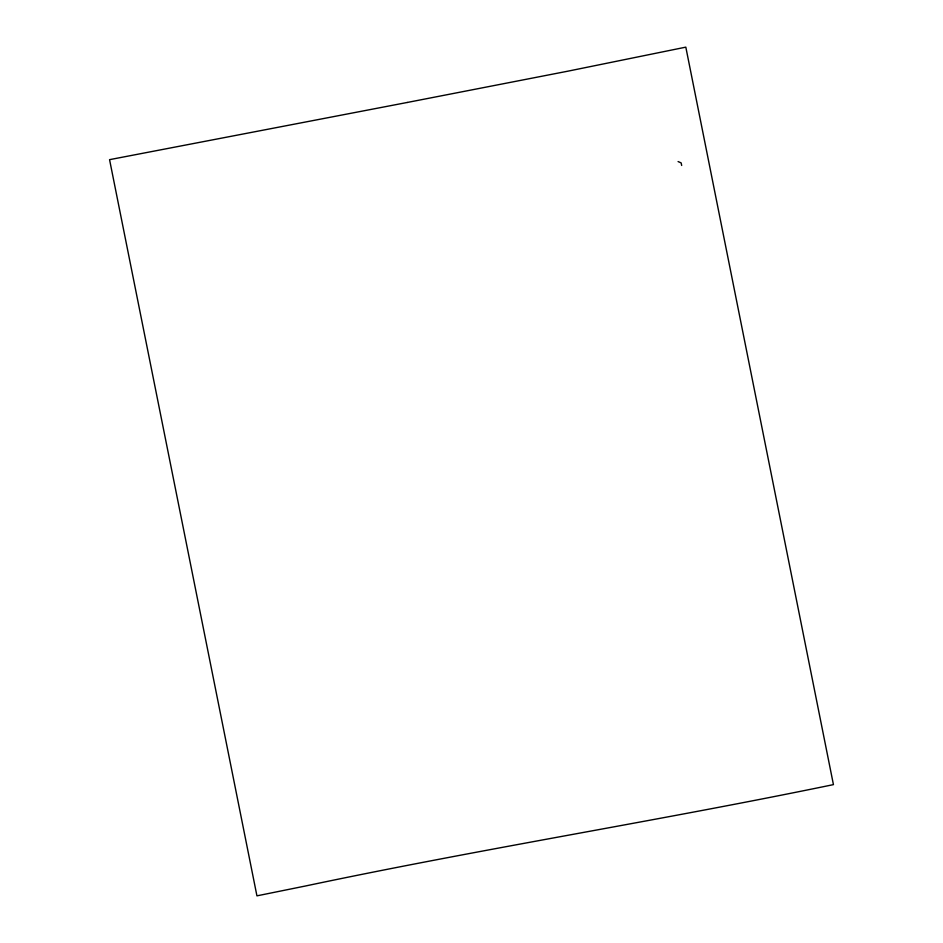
<?xml version="1.0" encoding="UTF-8"?>
<svg xmlns="http://www.w3.org/2000/svg" width="943" height="943" viewBox="0 0 943 943"><rect width="100%" height="100%" fill="white"/><g stroke="black" fill="none" stroke-linecap="round" stroke-linejoin="round"><path stroke-width="1.41" d="M678.088 161.559L681.152 162.903L681.671 165.461M407.246 102.469L109.565 159.662L256.932 895.85L297.08 887.705A218.576 53.987 -11.3 0 1 305.108 886.078C480.588 848.948 657.801 820.94 833.435 784.623L685.82 47.15L568.075 71.138L407.246 102.469"/></g></svg>
